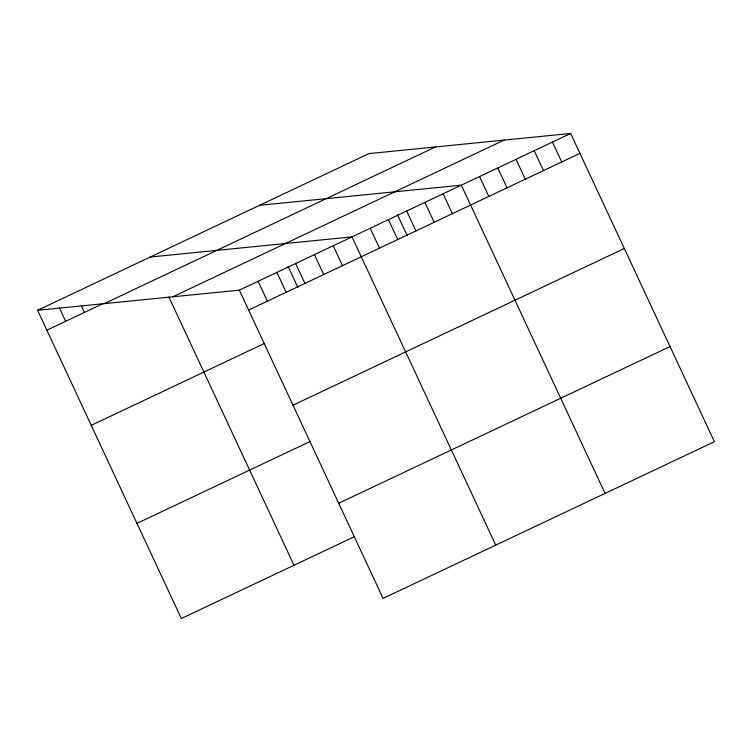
<?xml version="1.0" encoding="UTF-8"?>
<svg xmlns="http://www.w3.org/2000/svg" width="752" height="752" viewBox="0 0 752 752"><rect width="100%" height="100%" fill="white"/><g stroke="black" fill="none" stroke-linecap="round" stroke-linejoin="round"><path stroke-width="1.13" d="M37.6 310.294L368.922 153.596L570.665 133.461L714.4 441.706L383.078 598.404L239.343 290.159L37.6 310.294L181.335 618.539L354.728 536.533M46.878 330.184L103.203 303.545M104.171 303.648L435.493 146.95M172.772 296.805L504.084 140.107M239.343 290.159L570.665 133.461M248.621 310.05L579.942 153.352M91.246 425.341L264.638 343.335M292.989 405.206L624.31 248.508M136.967 523.383L310.35 441.377M338.71 503.248L670.032 346.55M259.581 205.305L461.324 185.171L605.069 493.415M150.25 257.015L351.992 236.88L495.728 545.125M552.438 142.081L561.716 161.971M534.221 150.701L543.489 170.591M515.994 159.321L525.272 179.211M497.777 167.94L507.045 187.821M479.55 176.551L488.828 196.441M443.107 193.79L452.384 213.681M424.88 202.41L434.158 222.301M406.663 211.03L415.931 230.92M397.423 214.724L407.283 235.865M388.436 219.65L397.714 239.531M370.219 228.26L379.487 248.151M333.221 245.763L342.489 265.653M314.439 254.637L323.717 274.527M295.668 263.52L304.945 283.41M288.091 266.434L297.952 287.574M276.896 272.403L286.164 292.293M258.115 281.276L267.392 301.167M168.89 296.993L293.985 565.26M81.498 306.139L84.421 312.428M59.305 307.7L65.65 321.301"/></g></svg>
